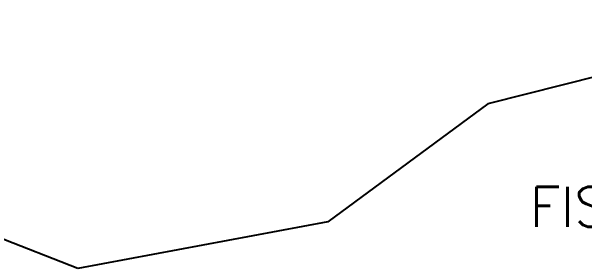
# Model space of a CAD drawing. Header units: metres. Extents: x 267365 to 277461, y 2088854 to 2108025.
# Drawn here: x 270721.7 to 270865.4, y 2092164.8 to 2092229.1 of the extents above; entities that cross this region are included whole.
import ezdxf

# ---------------------------------------------------------------- set-up
doc = ezdxf.new("R2010")
doc.units = ezdxf.units.M
doc.layers.add('HARBOUR TEXT', color=250, linetype='Continuous')
doc.layers.add('village', color=3, linetype='Continuous')
doc.styles.get("Standard").update_dxf_attribs({"font": 'simplex.shx'})

msp = doc.modelspace()

# ---------------------------------------------------------------- linework, layer by layer
at = {"layer": 'village', "color": 3}
for p, q in [((270932.9, 2092229.1), (270841.15, 2092205.96)), ((270841.15, 2092205.96), (270801.03, 2092176.48)), ((270738.35, 2092164.77), (270693.37, 2092182.37)), ((270801.03, 2092176.48), (270738.35, 2092164.77))]:
    msp.add_line(p, q, dxfattribs=at)

# ---------------------------------------------------------------- texts
at = {"layer": 'HARBOUR TEXT'}
msp.add_text('FISHING HARBOUR', height=10, dxfattribs=at).set_placement((270851.63, 2092175.23))

doc.saveas('drawing.dxf')
